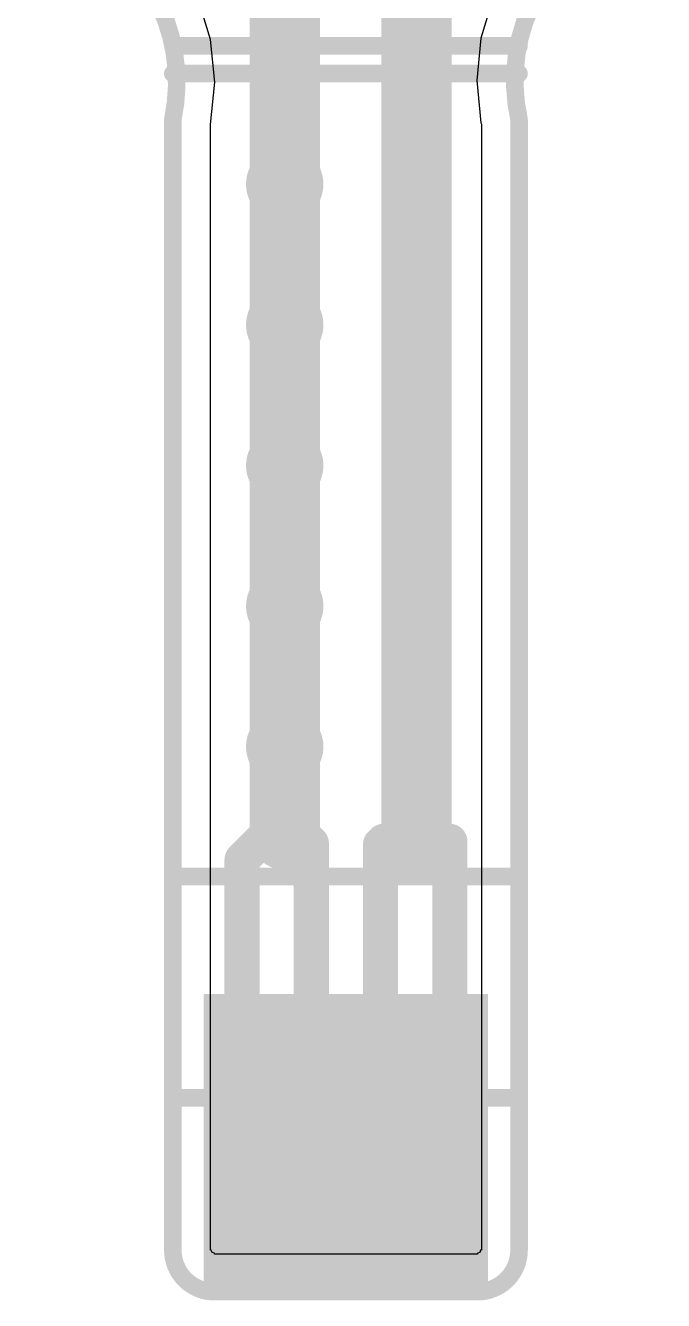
# Model space of a CAD drawing. Extents: x 93.4 to 105.8, y 174.9 to 200.
# Drawn here: x 97.17 to 101.78, y 174.86 to 184.07 of the extents above; entities that cross this region are included whole.
import ezdxf

# ---------------------------------------------------------------- set-up
doc = ezdxf.new("R2010")
doc.units = 0
for name, color, linetype in [('BOTTOMLAYER', 5, 'CONTINUOUS'), ('BOTTOMPASTE', 16, 'CONTINUOUS'), ('BOTTOMSOLDER', 6, 'CONTINUOUS'), ('KEEPOUTLAYER', 6, 'CONTINUOUS'), ('MULTILAYER', 9, 'CONTINUOUS'), ('TOPLAYER', 1, 'CONTINUOUS'), ('TOPOVERLAY', 2, 'CONTINUOUS'), ('VIAHOLELAYER', 16, 'CONTINUOUS')]:
    doc.layers.add(name, color=color, linetype=linetype)

msp = doc.modelspace()

# ---------------------------------------------------------------- linework, layer by layer
at = {"layer": 'BOTTOMLAYER'}
for points, const_width in [([(99.044077, 178.221), (99.044077, 187.619)], 0.508), ([(99.996577, 178.172072), (99.996577, 185.714)], 0.508), ([(98.736005, 178.039928), (98.917077, 178.221)], 0.254), ([(98.917077, 178.221), (99.044077, 178.221)], 0.254), ([(99.044077, 178.221), (99.173937, 178.221)], 0.254), ([(99.173937, 178.221), (99.236007, 178.15893)], 0.254), ([(99.236007, 175.969), (99.236007, 178.15893)], 0.254), ([(99.736006, 178.150929), (99.757149, 178.172072)], 0.254), ([(99.736006, 175.969), (99.736006, 178.150929)], 0.254), ([(99.757149, 178.172072), (99.996577, 178.172072)], 0.254), ([(99.996577, 178.172072), (100.236005, 178.172072)], 0.254), ([(100.236005, 175.969), (100.236005, 178.172072)], 0.254), ([(98.736005, 175.969), (98.736005, 178.039928)], 0.254)]:
    msp.add_lwpolyline(points, dxfattribs=dict(at, const_width=const_width))
for points, const_width in [([(98.904377, 182.92, 1), (99.183777, 182.92, 1)], 0.2794), ([(98.904377, 181.904, 1), (99.183777, 181.904, 1)], 0.2794), ([(98.904377, 180.888, 1), (99.183777, 180.888, 1)], 0.2794), ([(98.904377, 179.872, 1), (99.183777, 179.872, 1)], 0.2794), ([(98.904377, 178.856, 1), (99.183777, 178.856, 1)], 0.2794), ([(98.917077, 178.221, 1), (99.171077, 178.221, 1)], 0.254), ([(99.869577, 178.172072, 1), (100.123577, 178.172072, 1)], 0.254), ([(98.853577, 178.221, 1), (98.980577, 178.221, 1)], 0.127), ([(98.853577, 178.221, 1), (98.980577, 178.221, 1)], 0.127), ([(98.980577, 178.221, 1), (99.107577, 178.221, 1)], 0.127), ([(98.980577, 178.221, 1), (99.107577, 178.221, 1)], 0.127), ([(99.110437, 178.221, 1), (99.237437, 178.221, 1)], 0.127), ([(99.110437, 178.221, 1), (99.237437, 178.221, 1)], 0.127), ([(99.172507, 178.15893, 1), (99.299507, 178.15893, 1)], 0.127), ([(99.172507, 178.15893, 1), (99.299507, 178.15893, 1)], 0.127), ([(99.672506, 178.150929, 1), (99.799506, 178.150929, 1)], 0.127), ([(99.672506, 178.150929, 1), (99.799506, 178.150929, 1)], 0.127), ([(99.693649, 178.172072, 1), (99.820649, 178.172072, 1)], 0.127), ([(99.693649, 178.172072, 1), (99.820649, 178.172072, 1)], 0.127), ([(99.933077, 178.172072, 1), (100.060077, 178.172072, 1)], 0.127), ([(99.933077, 178.172072, 1), (100.060077, 178.172072, 1)], 0.127), ([(100.172505, 178.172072, 1), (100.299505, 178.172072, 1)], 0.127), ([(100.172505, 178.172072, 1), (100.299505, 178.172072, 1)], 0.127), ([(98.672505, 178.039928, 1), (98.799505, 178.039928, 1)], 0.127), ([(98.672505, 178.039928, 1), (98.799505, 178.039928, 1)], 0.127), ([(98.672505, 175.969, 1), (98.799505, 175.969, 1)], 0.127), ([(99.172507, 175.969, 1), (99.299507, 175.969, 1)], 0.127), ([(99.672506, 175.969, 1), (99.799506, 175.969, 1)], 0.127), ([(100.172505, 175.969, 1), (100.299505, 175.969, 1)], 0.127)]:
    msp.add_lwpolyline(points, format="xyb", close=True, dxfattribs=dict(at, const_width=const_width))
for points in [[(98.911004, 176.969001), (98.561007, 176.969001), (98.911004, 174.969), (98.561007, 174.969)], [(99.411005, 176.969001), (99.061008, 176.969001), (99.411005, 174.969), (99.061008, 174.969)], [(99.911004, 176.969001), (99.561007, 176.969001), (99.911004, 174.969), (99.561007, 174.969)], [(100.411003, 176.969001), (100.061006, 176.969001), (100.411003, 174.969), (100.061006, 174.969)]]:
    msp.add_solid(points, dxfattribs=at)
at = {"layer": 'BOTTOMPASTE'}
for points in [[(98.911004, 176.969001), (98.561007, 176.969001), (98.911004, 174.969), (98.561007, 174.969)], [(99.411005, 176.969001), (99.061008, 176.969001), (99.411005, 174.969), (99.061008, 174.969)], [(99.911004, 176.969001), (99.561007, 176.969001), (99.911004, 174.969), (99.561007, 174.969)], [(100.411003, 176.969001), (100.061006, 176.969001), (100.411003, 174.969), (100.061006, 174.969)]]:
    msp.add_solid(points, dxfattribs=at)
at = {"layer": 'BOTTOMSOLDER'}
for points in [[(99.012604, 177.070601), (98.459407, 177.070601), (99.012604, 174.8674), (98.459407, 174.8674)], [(99.512605, 177.070601), (98.959408, 177.070601), (99.512605, 174.8674), (98.959408, 174.8674)], [(100.012604, 177.070601), (99.459407, 177.070601), (100.012604, 174.8674), (99.459407, 174.8674)], [(100.512603, 177.070601), (99.959406, 177.070601), (100.512603, 174.8674), (99.959406, 174.8674)]]:
    msp.add_solid(points, dxfattribs=at)
at = {"layer": 'KEEPOUTLAYER', "const_width": 0.127}
for points in [[(97.235711, 184.928533, -0.414214), (98.236006, 183.388)], [(100.736006, 183.388, -0.414214), (101.715575, 184.928533)], [(98.536077, 174.919, -0.414208), (98.236077, 175.219004)], [(100.736006, 175.218999, -0.414214), (100.435997, 174.919)]]:
    msp.add_lwpolyline(points, format="xyb", dxfattribs=at)
for points in [[(98.236006, 175.218999), (98.236006, 183.388)], [(100.736006, 175.218999), (100.736006, 183.388)], [(98.536077, 174.919), (100.435997, 174.919)]]:
    msp.add_lwpolyline(points, dxfattribs=at)
at = {"layer": 'KEEPOUTLAYER', "const_width": 0.0635}
for points in [[(98.204256, 183.388, 1), (98.267756, 183.388, 1)], [(98.204256, 183.388, 1), (98.267756, 183.388, 1)], [(100.704256, 183.388, 1), (100.767756, 183.388, 1)], [(100.704256, 183.388, 1), (100.767756, 183.388, 1)], [(98.204256, 175.218999, 1), (98.267756, 175.218999, 1)], [(98.204327, 175.219004, 1), (98.267827, 175.219004, 1)], [(100.704256, 175.218999, 1), (100.767756, 175.218999, 1)], [(100.704256, 175.218999, 1), (100.767756, 175.218999, 1)], [(98.504327, 174.919, 1), (98.567827, 174.919, 1)], [(98.504327, 174.919, 1), (98.567827, 174.919, 1)], [(100.404247, 174.919, 1), (100.467747, 174.919, 1)], [(100.404247, 174.919, 1), (100.467747, 174.919, 1)]]:
    msp.add_lwpolyline(points, format="xyb", close=True, dxfattribs=at)
at = {"layer": 'MULTILAYER', "const_width": 0.2794}
for points in [[(98.904377, 182.92, 1), (99.183777, 182.92, 1)], [(98.904377, 181.904, 1), (99.183777, 181.904, 1)], [(98.904377, 180.888, 1), (99.183777, 180.888, 1)], [(98.904377, 179.872, 1), (99.183777, 179.872, 1)], [(98.904377, 178.856, 1), (99.183777, 178.856, 1)]]:
    msp.add_lwpolyline(points, format="xyb", close=True, dxfattribs=at)
at = {"layer": 'TOPLAYER'}
for p, q in [((98.508454, 183.965014), (98.418937, 184.260114)), ((100.550068, 184.267429), (100.461003, 183.973823)), ((98.53868, 183.658119), (98.508454, 183.965014)), ((100.461003, 183.973823), (100.430929, 183.668482)), ((100.430929, 183.668482), (100.461003, 183.363141)), ((98.508454, 183.351223), (98.53868, 183.658119)), ((98.507931, 183.349499), (98.508454, 183.351223)), ((98.507931, 175.219363), (98.507931, 183.349499)), ((100.461003, 183.363141), (100.464082, 183.352991)), ((100.464082, 183.352991), (100.464082, 175.219004)), ((98.508002, 175.219004), (98.507931, 175.219363)), ((98.513781, 175.219004), (98.508002, 175.219004)), ((98.520314, 175.203236), (98.513781, 175.219004)), ((98.536082, 175.196703), (98.520314, 175.203236)), ((98.536082, 175.190925), (98.536082, 175.196703)), ((100.436002, 175.190925), (98.536082, 175.190925)), ((100.45177, 175.203236), (100.436002, 175.196703)), ((100.436002, 175.196703), (100.436002, 175.190925)), ((100.458303, 175.219004), (100.45177, 175.203236)), ((100.464082, 175.219004), (100.458303, 175.219004))]:
    msp.add_line(p, q, dxfattribs=at)
at = {"layer": 'TOPLAYER', "const_width": 0.2794}
for points in [[(98.904377, 182.92, 1), (99.183777, 182.92, 1)], [(98.904377, 181.904, 1), (99.183777, 181.904, 1)], [(98.904377, 180.888, 1), (99.183777, 180.888, 1)], [(98.904377, 179.872, 1), (99.183777, 179.872, 1)], [(98.904377, 178.856, 1), (99.183777, 178.856, 1)]]:
    msp.add_lwpolyline(points, format="xyb", close=True, dxfattribs=at)
at = {"layer": 'TOPOVERLAY', "const_width": 0.127}
for points in [[(98.236006, 183.919), (100.736006, 183.919)], [(98.236006, 183.719), (100.736006, 183.719)], [(98.236006, 177.918999), (100.736006, 177.918999)], [(98.236006, 176.319), (100.736006, 176.319)]]:
    msp.add_lwpolyline(points, dxfattribs=at)
at = {"layer": 'TOPOVERLAY', "const_width": 0.0635}
for points in [[(98.204256, 183.919, 1), (98.267756, 183.919, 1)], [(100.704256, 183.919, 1), (100.767756, 183.919, 1)], [(98.204256, 183.719, 1), (98.267756, 183.719, 1)], [(100.704256, 183.719, 1), (100.767756, 183.719, 1)], [(98.204256, 177.918999, 1), (98.267756, 177.918999, 1)], [(100.704256, 177.918999, 1), (100.767756, 177.918999, 1)], [(98.204256, 176.319, 1), (98.267756, 176.319, 1)], [(100.704256, 176.319, 1), (100.767756, 176.319, 1)]]:
    msp.add_lwpolyline(points, format="xyb", close=True, dxfattribs=at)
at = {"layer": 'VIAHOLELAYER', "const_width": 0.1524}
for points in [[(98.967877, 182.92, 1), (99.120277, 182.92, 1)], [(98.967877, 181.904, 1), (99.120277, 181.904, 1)], [(98.967877, 180.888, 1), (99.120277, 180.888, 1)], [(98.967877, 179.872, 1), (99.120277, 179.872, 1)], [(98.967877, 178.856, 1), (99.120277, 178.856, 1)]]:
    msp.add_lwpolyline(points, format="xyb", close=True, dxfattribs=at)

doc.saveas('drawing.dxf')
